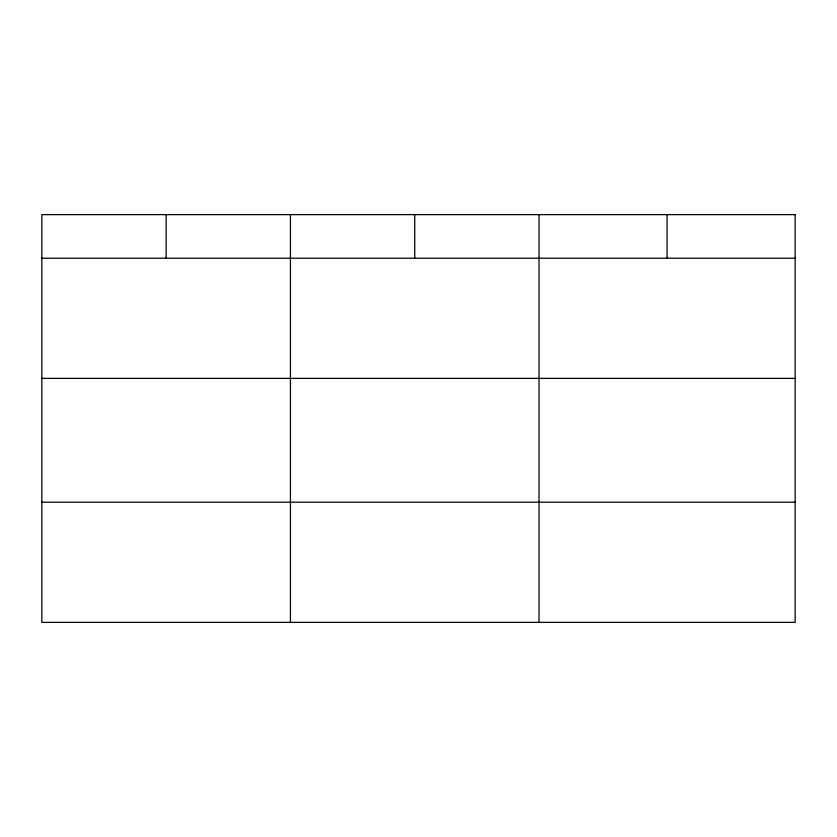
<?xml version="1.0" encoding="UTF-8"?>
<svg xmlns="http://www.w3.org/2000/svg" width="837" height="837" viewBox="0 0 837 837"><rect width="100%" height="100%" fill="white"/><g stroke="black" fill="none" stroke-linecap="round" stroke-linejoin="round"><path stroke-width="1.26" d="M41.85 258.214L795.15 258.214M41.85 378.387L795.15 378.387M41.85 502.2L795.15 502.2M667.089 214.628L667.089 258.214M539.028 214.628L539.028 622.372M414.733 214.628L414.733 258.214M290.439 214.628L290.439 622.372M166.144 214.628L166.144 258.214M795.15 214.628L41.85 214.628L41.85 622.372L795.15 622.372L795.15 214.628"/></g></svg>
